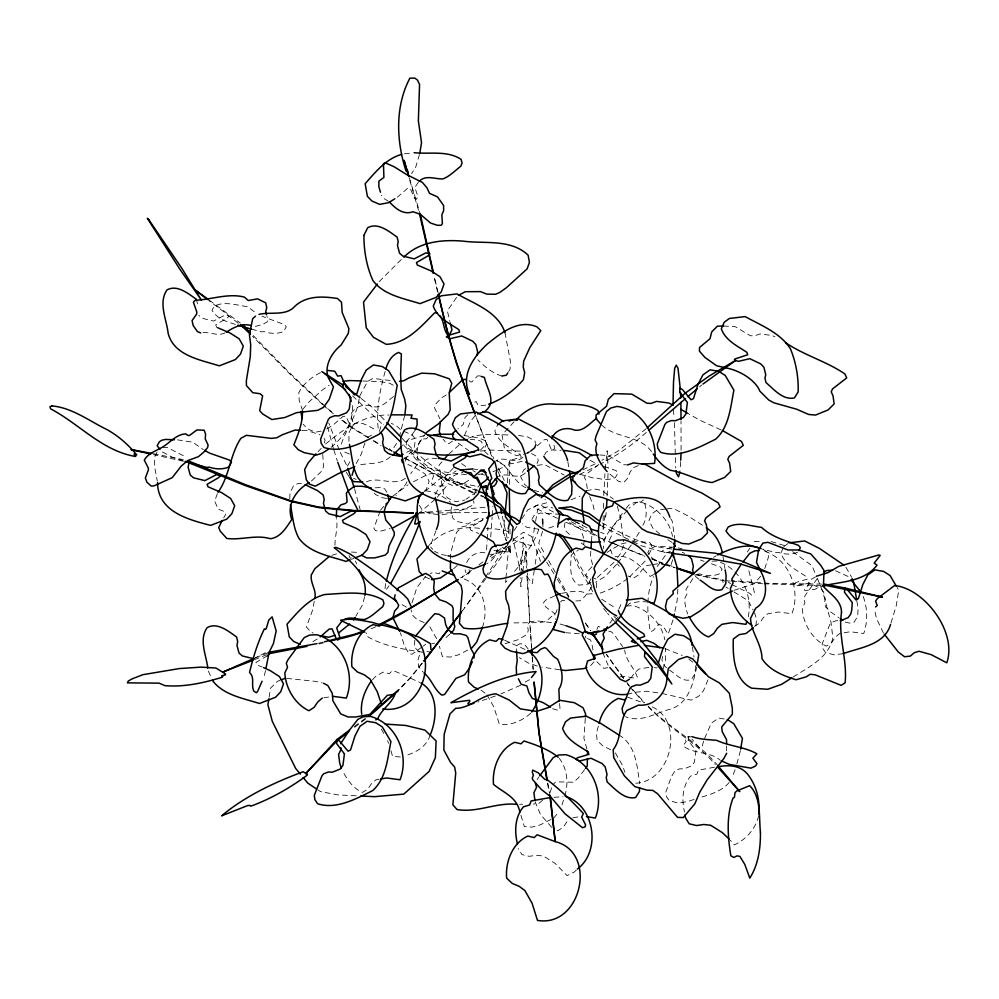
<?xml version="1.0" encoding="UTF-8"?>
<svg xmlns="http://www.w3.org/2000/svg" width="999" height="999" viewBox="0 0 999 999"><rect width="100%" height="100%" fill="white"/><g stroke="black" fill="none" stroke-linecap="round" stroke-linejoin="round"><path stroke-width="0.75" stroke-dasharray="5 3.75" d="M677.871 589.135L677.11 600.874L674.662 612.562M681.081 450.237L681.018 421.054M289.835 498.926L289.947 493.069L293.644 485.551L298.127 483.504L302.56 483.479M348.901 441.371L349.051 432.592L352.747 425.075C360.776 419.255 369.106 427.172 376.536 430.094M450.549 559.128L450.661 552.884L456.481 532.442L462.062 526.848L474.925 523.963L485.214 518.681M509.378 484.353L509.852 460.477L521.178 457.105L520.379 454.682C510.764 448.276 498.876 442.757 494.817 431.143L497.702 424.612M680.644 461.738L680.032 470.492M603.184 515.809L603.109 531.093L604.944 515.571L605.431 518.481L606.218 512.624M603.346 508.341L603.558 501.098M352.61 405.569C353.484 423.226 342.282 439.435 328.384 449.35M608.029 473.489L607.092 496.99M507.567 482.817L508.041 466.833L509.852 460.477L507.892 461.988L511.85 463.711L523.239 461.014M695.454 665.671L695.104 673.613L691.345 679.57C682.155 682.804 675.499 673.351 668.331 669.38M603.771 495.554L604.932 473.776M486.563 549.812L487.125 540.821M487.212 539.323L487.949 527.335M748.276 616.957C752.871 593.543 740.034 567.644 716.358 560.976L710.664 561.238M490.734 536.962L492.12 517.057M492.22 515.534L492.857 506.343M590.821 551.211L590.434 556.805L592.832 565.397M591.495 541.258L592.007 533.841M585.289 718.318L583.928 738.323L587.112 749.762M520.929 573.463L523.551 537.1L488.811 559.777M605.219 469.293L607.155 450.761L608.104 467.132M505.806 579.532L505.544 582.529L508.466 578.933M505.944 578.046L508.716 546.665L488.711 574.525M504.47 520.067L503.334 532.055L506.318 540.684L497.639 514.835M755.831 625.836L756.618 619.268L754.507 612.712M522.09 577.372L520.929 586.638L520.179 577.697M522.864 571.191L525.387 551.123L526.436 567.994M414.81 640.172L414.473 647.265L420.117 652.709L418.144 659.627L418.494 666.545L422.964 671.977M534.29 570.154L532.267 583.566L525.274 574.075M535.189 564.198L537.674 547.802L545.841 560.851M269.093 697.277L270.504 688.236L277.41 681.355L280.032 680.319M583.628 544.705L584.328 540.422M696.753 666.857C693.144 683.104 688.973 702.859 671.091 708.953C656.218 712.537 640.821 723.251 625.436 716.695M740.434 750.674L736.862 763.923M405.169 461.388L405.619 458.628L408.916 453.996L413.811 450.037L414.985 442.482L414.148 437.3L411.938 434.765L401.311 430.282L396.391 425.786L391.321 423.326M534.565 527.534L531.468 545.854L513.211 539.735M535.601 521.428L537.674 509.228L549.063 506.53L552.709 508.054M265.534 670.654L263.811 677.871M314.26 601.348L312.65 609.939L306.393 626.997L310.789 631.93L313.187 633.104M359.141 398.901C357.118 415.334 346.266 428.708 341.321 444.105L342.257 446.278M451.61 506.855L450.861 510.601L452.947 518.369L456.231 521.216L467.632 524.025L479.208 518.056L483.291 518.893L481.331 521.053L469.842 527.747L470.704 530.182L478.833 533.541M596.241 587.762L596.753 585.177L595.866 578.97L592.844 577.647M404.632 415.584L399.687 435.814M758.666 815.733C755.806 828.171 746.166 839.734 734.365 844.842L730.281 840.309M379.358 431.443L381.131 425.774L383.604 424.4M565.072 522.689L564.273 525.924L565.259 530.369L570.679 535.601M662.724 656.468L661.912 659.702L662.911 664.148L666.495 667.832M385.689 583.628L384.74 590.259L386.413 589.46L389.048 585.776M364.598 596.765L362.525 604.795L355.881 616.158M324.338 442.944L325.075 440.134L322.59 435.726M703.596 741.196L702.047 746.765L699.587 747.976L691.907 739.073M419.443 154.47L415.721 167.083L411.563 173.664M673.026 619.917L668.144 634.24L663.411 626.66L658.853 624.038L653.259 630.456L650.399 631.768C647.027 614.01 645.991 593.481 653.496 576.648M412.025 602.822L416.945 587.412L425.499 576.585M598.351 726.198L596.415 733.179L597.14 740.496L602.784 745.816L611.975 750.399M482.355 627.522C489.473 607.954 482.617 582.929 460.127 577.797M562.012 804.994L564.26 797.539M564.71 796.053C568.718 783.928 567.444 768.568 559.265 758.378M735.102 769.73L731.917 777.684M890.983 623.039L896.265 605.619L898.763 590.209L897.189 587.549M385.139 371.491C379.82 390.509 375.849 410.614 378.409 430.394M672.652 559.715L670.804 565.609L667.832 565.047M663.049 669.005L665.371 661.638L665.546 648.563M764.784 568.618L768.78 556.068L766.845 551.81L762.761 549.113M557.055 609.627L556.118 612.537L545.841 621.515L539.81 622.614L510.764 622.939M550.074 792.594L552.435 785.326M364.922 442.932L361.326 453.933L355.457 464.935M542.607 531.381L538.723 543.131L545.529 555.144M609.328 540.322L612 534.827L610.764 530.794L612.549 527.122L624.425 510.576M435.951 530.744L430.157 546.441L432.792 549.388M704.545 738.398L711.45 723.101L718.631 718.031L727.334 719.542M474.125 494.817L476.311 488.523L480.232 484.54M497.415 549.138L494.63 557.055L489.51 562.537L486.825 563.573M538.836 529.258L536.163 536.463L519.168 565.771L513.336 572.951M537.05 463.511L538.249 460.327L537.287 456.743L530.257 452.784L527.572 452.31M512.687 541.421L513.886 538.236M406.968 481.73C405.269 487.624 398.139 489.847 396.016 495.666M389.073 449.887L389.548 448.676L391.571 451.173L397.152 442.532M380.057 511.301L373.876 528.184L375.324 530.569L379.57 531.406L390.109 528.608M707.941 679.832L703.471 690.746L698.701 696.203L691.171 700.149L661.001 693.244M596.89 629.52L598.226 626.423L601.935 627.709M618.868 609.128L621.178 603.896L623.214 602.397M783.216 547.939L780.918 553.171C784.964 564.772 796.852 570.304 806.468 576.71L807.267 579.133L795.941 582.504L793.98 584.003L797.939 585.739L809.327 583.041L820.354 588.286L823.488 591.658L825.349 599.2L824.537 602.434L825.536 606.88L830.956 612.112L838.948 617.819M642.832 525.287C647.527 517.632 646.94 507.779 643.281 499.937L640.371 502.472L639.01 500.561L629.07 508.279M430.257 734.839C426.785 746.653 415.572 752.959 404.358 755.868M157.055 452.048L154.595 457.055L154.445 465.834L157.243 480.969M217.407 493.643L214.635 501.011L218.107 509.078L224.238 511.476L225.899 514.023L223.676 517.869M359.702 396.079L367.545 381.418L373.039 378.409L392.27 380.769M464.473 435.427L470.404 421.578L475.424 415.172L484.203 438.024L475.536 415.209M427.522 437.2L426.698 438.761L421.915 439.048L420.03 441.021L413.399 456.118C424.975 472.614 449.375 472.127 467.594 474.912M590.834 578.921L588.773 582.729L591.358 583.728M648.638 554.62L651.46 549.475L651.61 544.954L649.725 542.494L631.568 540.946L601.773 526.011M544.517 455.02L545.978 452.385L548.151 450.911L551.972 450.012L561.088 450.324M531.893 519.393L534.078 515.447L540.072 513.074L559.715 514.285M435.064 494.393C440.796 483.991 451.136 474.875 462.987 472.365M380.519 510.164L384.727 505.182M347.402 466.108L350.362 460.964M631.206 545.179L617.532 563.211M631.98 543.931L640.496 530.257M508.578 371.653L510.077 369.268L510.414 361.326L504.994 332.767M414.348 431.231L410.814 436.788L402.51 445.591M514.11 530.569L517.519 525.399M521.778 518.943L527.747 509.902L539.023 504.22L556.543 513.736M747.327 552.01L749.912 548.114M484.59 578.309L466.396 605.556L487.799 575.786M485.464 577.01L506.268 545.866M426.461 432.43L418.119 444.667L416.808 453.459L418.469 462.549L410.776 473.676M657.18 566.57L667.694 552.247L670.441 551.823M609.877 623.114L615.821 615.059M537.125 779.545L538.823 777.072M630.781 678.333L634.577 672.802L638.985 669.018L649.612 667.232M566.908 821.827L563.111 827.359L557.954 830.669L555.294 829.52M418.406 182.23L414.822 187.4L418.019 196.741L415.984 199.538L414.198 197.74L410.202 188.324L407.342 188.524L397.352 197.203M466.633 562.662C469.967 555.119 477.609 551.261 485.689 552.971M617.569 557.729L620.879 552.984L623.613 545.217L623.426 539.697M439.922 572.652L439.11 573.788L432.817 572.265L430.382 573.701M591.957 586.95L584.752 596.578L579.994 600.736L574.013 601.086M584.54 769.667L578.234 778.096L573.488 782.242L555.644 781.817L553.234 784.452M462.337 610.926L465.01 607.38L462.212 611.051M626.136 508.404L628.696 505.132L634.078 502.584L641.196 502.26C656.543 506.893 669.567 520.641 672.564 536.438M817.369 578.483L805.494 595.017L803.708 598.688L804.944 602.722L802.272 608.216C802.971 623.676 812.362 639.497 826.31 646.153L831.48 642.844L835.264 637.3L839.672 633.516L850.299 631.73L863.735 633.503C868.031 621.415 867.594 607.18 862.774 595.367M422.465 663.036L410.914 677.397L399.25 689.66M421.828 663.436L410.277 677.684L399.7 688.673M530.681 713.261C522.614 720.654 510.564 725.961 499.325 724.188L493.868 706.955L486.725 694.38M553.721 818.106L558.628 812.05M615.421 620.167L618.069 616.995M760.651 576.198L754.195 583.753L733.703 590.421M302.784 409.29L309.59 401.361L322.877 389.573L329.133 385.264M441.895 461.875L438.973 465.272L441.233 477.922L445.691 482.554L453.421 485.939L462.4 484.29L471.191 478.783M593.943 661.837L590.809 665.471L588.161 666.695M603.396 540.734L606.181 536.051L604.295 533.766L600.474 532.23M616.583 564.41L605.132 576.523L595.716 582.192M456.605 297.377L447.34 310.801L449.887 321.428M560.551 602.06L562.162 600.312L565.122 600.499M591.995 566.695L588.024 571.016L585.689 575.424L588.249 577.434L591.308 577.572M424.313 491.371L426.361 489.173L429.145 481.256L425.05 473.951L415.959 468.119L407.854 464.435M645.129 561.063L629.894 576.598M437.337 497.165L446.79 485.839L436.938 486.063L431.593 483.828L431.718 480.594L433.566 476.073L432.117 472.752L477.622 490.159M449.762 634.215L443.456 639.86M372.415 679.819L375.649 676.46L382.967 672.14L389.26 673.676L392.207 670.841L396.403 671.865L419.717 682.379M627.185 510.227C618.543 521.865 602.31 532.904 603.696 548.588M318.044 451.648L321.266 448.376M325.587 444.018C343.381 429.145 364.66 414.235 389.011 415.035M379.183 281.656L402.672 258.092M467.857 414.697L464.997 417.545L463.299 424.4L457.892 428.921M729.17 782.467C721.802 791.27 710.401 794.405 699.849 797.627M311.501 480.981L321.503 471.278L323.514 466.72L322.752 454.458M457.267 565.484L453.309 569.018M576.361 870.029L574.263 872.04L567.107 875.624L555.057 863.373L543.419 856.056L536.588 855.294L529.183 856.318L521.915 854.582L518.219 848.563M613.985 562.325L594.717 579.857M435.202 499.263L419.455 512.924M646.278 428.596L618.905 450.537L601.898 460.239M448.838 454.095L461.014 443.294M453.396 467.894L441.321 481.043L443.568 493.693L448.039 498.326L455.769 501.71L464.747 500.049M514.085 421.765L501.998 434.902L504.258 447.552L508.716 452.197L516.446 455.581L523.926 454.195M427.922 546.803C440.559 530.719 460.789 525.711 480.269 528.434M392.907 496.091L408.116 484.815M542.644 800.124L539.323 803.034L533.291 804.12M646.328 432.38C632.492 445.079 616.858 455.519 600.224 464.16M626.66 606.056L629.957 603.221L640.584 601.435L646.59 601.96M405.444 478.234C394.068 487.075 378.396 475.624 365.671 482.205M393.556 396.528C387.5 400.886 381.73 408.291 373.389 406.755C364.76 403.097 354.17 406.168 350.512 415.247L353.708 424.6L351.685 427.385L339.81 418.119M476.635 491.97L465.996 499.263M537.325 445.829L544.205 439.735L547.065 439.535L551.061 448.951L552.847 450.749L554.882 447.952L552.884 442.182M699.487 386.95L701.81 385.015M529.557 679.682L523.301 683.054M424.9 491.046C433.466 485.801 440.397 475.274 450.799 474.2L456.156 470.866M626.011 542.832L620.267 544.23L607.042 552.422M527.435 453.671L529.682 451.923M598.813 464.498L585.801 474.637L584.502 477.547L586.301 481.468L587.412 489.622M507.667 545.604C502.285 549.512 496.928 555.706 489.51 554.17M354.583 727.347L367.108 717.844M627.684 578.458C618.881 585.177 608.703 590.471 598.139 593.768M403.983 458.791L413.049 453.184L415.022 451.011L410.939 450.174L404.283 453.621M354.258 726.573L366.358 717.594M525.561 468.606L523.526 470.117L520.641 476.66L524.463 484.265L526.635 486.126M783.79 546.628L787.874 543.618M480.407 450.149L483.816 446.615L481.331 441.458L477.659 439.922L470.279 439.485M471.478 570.267L461.575 577.522L472.077 570.704M478.908 564.835L483.866 561.201M490.059 556.668L503.671 546.703M513.586 539.448L523.488 532.192L531.568 536.451L540.484 561.326M422.04 646.952L412.175 654.183L409.091 653.758L404.395 645.891L400.437 632.779M423.276 646.053L425.749 644.243M452.535 441.071L449.038 443.481L446.391 443.231L443.131 439.26M390.384 456.755C381.343 465.184 368.519 462.512 357.542 465.422M754.432 626.423L759.602 623.101L763.398 617.569L767.794 613.786L778.421 612L791.87 613.773C801.398 589.16 788.636 557.679 762.262 550.424M522.952 457.155C515.334 464.847 504.62 455.819 496.153 460.664M525.299 472.927C517.682 480.606 506.968 471.578 498.501 476.436M793.144 677.035C808.765 666.97 828.708 657.879 832.866 637.774L831.043 622.477L822.502 590.809L817.257 578.246M326.773 428.996L333.054 425.062L343.044 416.383L345.904 416.183L350.811 426.66L368.681 437.587M525.424 453.921L529.195 451.56M312.949 641.67L319.23 637.737M446.303 394.93L441.521 397.889L435.202 404.558L434.49 407.742L439.935 418.843M590.946 582.105L587.187 584.34L578.846 585.139C568.606 579.645 570.679 565.122 571.241 555.244L574.562 551.873L578.134 550.549M815.571 576.81L810.813 579.607L808.666 582.592L808.628 584.702L804.507 589.747L804.894 590.646L815.022 589.26L821.603 586.351M713.561 557.267L716.258 555.731M367.182 437.55L372.54 434.59M413.436 481.755L427.722 474.438L432.842 473.139L474.937 493.094M265.297 652.759L253.721 658.728M653.646 574.625L650.074 576.435C641.071 566.758 629.745 553.471 615.084 556.818M467.732 650.124L458.229 654.907L450.199 657.067L442.42 656.58L439.348 646.141M550.998 819.467L540.147 824.937L532.117 827.085L524.338 826.61L520.791 814.809M582.729 469.917L597.976 462.487M579.595 474.438L597.614 465.659M225.2 332.817C217.557 336.938 208.866 330.981 200.699 332.929M554.607 595.866L545.629 600.149L543.019 603.396L546.003 607.167L554.77 613.623L555.669 619.392M520.616 685.227L500.936 693.868M267.42 655.769L255.931 662.449L256.805 664.897L262.213 667.02M474.825 402.172L476.173 401.573L478.321 405.606L485.701 405.182M671.703 547.34L663.998 549.737L662.037 551.248L665.996 552.971L670.104 551.985M320.492 372.615C311.676 376.998 303.221 383.841 298.776 392.782L299.213 400.362L302.185 409.415M331.805 555.332L340.484 552.647M571.028 499.8L580.019 496.153M255.344 657.891L267.782 652.809M254.196 659.815L266.621 654.72M351.298 557.879L350.187 558.329L349.088 555.594M638.398 465.646L633.204 467.744L629.969 472.265L627.597 478.409L623.601 482.592L618.493 481.306L608.054 472.502M351.386 559.315L354.071 558.266M797.527 552.285C791.37 554.82 784.302 554.445 778.071 552.335L775.649 552.634L762.699 549.075M495.379 696.003L477.847 702.06M492.857 471.628L496.665 470.379M497.927 469.967L505.332 465.909L496.903 461.238M548.801 528.046L554.52 526.186M694.043 799.475L686.8 801.797L677.522 802.971L669.13 800.511L666.395 796.465L665.796 792.182L671.39 776.71L675.174 770.566L679.882 768.793L683.928 768.955L691.845 765.758L694.442 762.15L695.941 750.674L688.161 740.359L688.523 736.275L691.058 737.849M468.519 438.136C482.092 432.617 496.928 434.715 511.138 435.089M607.829 667.657L603.92 668.381L596.578 661.525M255.382 326.423L262.899 324.338L267.07 321.965L268.032 319.78L266.883 316.034M635.751 783.228C672.951 781.23 685.239 717.981 649.225 705.731M505.107 643.706L518.256 639.66L527.11 634.34L528.284 630.394L527.447 625.674L529.745 621.69L526.81 574.138M319.118 643.968L323.576 642.807M318.456 643.269L322.902 642.157M424.587 435.464L408.441 440.297L406.418 442.282L406.218 444.305L408.429 448.588L416.496 452.06M626.972 694.305L636.45 692.095L646.291 691.258L659.527 693.044M586.351 490.796L594.542 488.998L601.91 490.484L613.411 499.138M561.625 593.356C569.942 591.845 579.832 589.273 587.474 594.093L591.558 593.731L593.918 594.792M478.334 474.575L482.692 473.688M321.266 431.118L315.284 432.217L307.555 428.833L303.084 424.2M651.286 564.86L646.728 565.621L642.332 569.405L638.536 574.937L633.366 578.259L628.071 575.961M652.797 564.597L657.354 563.836L664.859 564.497M323.763 697.851L331.356 696.578M379.033 779.257L375.999 779.769L371.591 783.553L367.794 789.085L362.637 792.394C353.259 788.798 347.003 779.382 342.47 770.741M572.827 817.781L578.896 816.77M714.422 767.232L698.376 770.154L696.915 774.15L690.646 776.061C682.329 786.113 681.568 799.874 684.54 812.087M843.131 653.658L833.84 654.832L825.449 652.372L822.714 648.339L822.115 644.043L829.769 624.5L831.505 622.439L836.213 620.654L838.91 620.754M537.25 465.322L544.43 464.46L564.185 475.112M665.571 509.078L656.955 510.102L651.847 513.873L648.963 520.417L652.784 528.021L661.5 535.476M667.007 508.903L672.752 508.216L687.474 515.646L703.845 526.111M404.408 153.809L412.749 152.859M480.594 451.148L490.322 450.037L520.866 451.136M620.029 676.86L625.337 676.286L633.091 677.959L637.3 677.16C634.278 667.732 625.649 660.476 624.675 650.049M431.78 643.456L434.602 643.194M418.893 512.837L487.15 507.142M351.436 552.035L357.555 552.41L359.253 553.821M554.02 797.327L563.136 796.665M697.414 574.238L699.849 573.926C706.081 576.036 713.149 576.423 719.305 573.888L722.09 569.205L720.204 566.92L709.49 563.086M692.145 736.725L686.675 737.037L685.339 739.26L686.088 741.832L683.279 745.291L684.065 746.653C695.017 754.345 710.027 751.26 720.379 760.339M375.287 487.812L381.393 487.5L384.64 488.823L387.475 493.156M626.336 605.981L633.453 605.656C648.788 610.289 661.813 624.038 664.822 639.835M754.208 541.633L761.975 541.358M723.538 326.036L735.214 326.661L750.311 335.714L754.37 335.939L760.014 333.916L772.14 335.514L774.912 336.8M599.949 454.957L608.591 455.631L623.688 464.685L627.747 464.91M519.542 804.282L522.602 804.245M419.717 513.099L436.625 512.912M438.161 512.899L487.35 512.375M479.77 375.886L477.609 375.899L471.765 382.03L470.204 381.78L468.032 379.408M162.775 447.49L167.208 447.465L185.901 456.993M425.512 490.909C434.577 491.183 443.506 496.628 450.487 502.26M821.777 584.09L769.655 583.404L731.43 580.594M821.103 585.451L764.06 583.866M437.05 458.441L430.981 458.229L427.147 459.128L424.987 460.601L422.789 464.547C434.59 479.895 457.267 482.18 474.837 485.939L477.947 486.825M362.674 380.981L380.382 381.643L389.772 383.291L394.455 385.939M486.176 528.658L496.503 529.045L505.894 530.694L510.576 533.341M356.168 795.778L337.874 794.892L320.417 791.595L317.894 789.909M302.235 430.419L307.917 430.706L319.942 434.865M472.752 468.931L478.059 469.742M579.295 633.766L566.246 632.754M400.349 756.942L392.57 756.455L390.447 748.738M725.649 580.706L730.257 581.081M731.792 581.206L762.524 583.741M286.738 678.383L315.472 681.368L322.215 682.966M654.108 667.632L657.105 667.894M671.915 549C646.703 546.853 623.963 534.777 602.135 522.852M493.981 550.561L510.314 552.197L510.189 544.467M177.497 439.847L192.657 442.17L203.321 449.637M674.125 547.277L655.981 546.228L649.987 548.601L647.802 552.547L652.497 558.478L663.711 564.385M422.689 652.247C403.896 649.313 383.566 646.191 367.22 636.425L367.47 634.677L365.746 632.567M551.423 622.602L536.775 620.866L529.745 621.69L529.807 622.489L527.36 572.902M559.69 669.742L541.808 667.045M670.916 553.146L663.236 552.06L642.12 546.053L632.891 541.583M426.973 651.548L429.745 651.972M538.661 529.208L526.86 527.36L522.34 523.788M386.613 498.426L382.005 497.664L375.349 494.443L373.663 492.107M463.861 435.427L478.533 437.974L485.177 440.547L491.683 456.168M518.518 435.364L527.909 437.013L534.952 440.984L535.576 443.369M153.334 453.721L183.242 459.627M678.184 547.952L682.017 548.713M696.553 574.55L723.788 580.032M446.503 555.506L440.547 554.308L434.553 551.361M725.037 580.993L695.316 574.737L685.926 589.51L687.162 593.543L684.477 599.038L685.651 607.929L687.687 613.96M183.541 461.251L153.509 454.657M501.91 376.024C492.682 373.414 484.602 366.571 477.884 359.802M845.254 622.077L849.562 623.101L853.97 622.302L857.729 616.346L858.066 608.403L856.88 601.186M627.622 697.127L642.919 702.796M608.703 631.106L611.138 631.718L613.861 634.053L622.602 646.553M533.778 490.309L542.582 492.807M559.977 623.988L565.821 625.661M251.573 329.183L261.626 331.905L264.061 331.606C270.279 333.716 277.36 334.103 283.504 331.556L286.301 326.873L284.403 324.588L262.025 316.246M604.045 466.458L616.196 470.704L618.081 472.989L615.297 477.672C609.14 480.219 602.072 479.832 595.841 477.722L593.418 478.022L579.02 474.038M481.605 474.25L484.49 475.087M771.191 541.533L784.115 545.479L786.538 547.227M235.414 324.363C226.586 321.84 216.833 318.681 212 310.214L214.198 306.281C224.126 300.761 236.838 305.357 247.502 306.643L255.594 312.687M664.959 564.772L674.937 567.844M183.054 460.664L173.077 457.592L161.85 451.685M477.21 491.033C448.576 479.47 422.552 461.201 401.923 438.136M481.106 495.529L483.941 496.416M552.597 708.728L558.753 710.514L560.002 708.553L559.502 702.584M537.3 666.083L528.471 663.111L519.343 657.604M667.557 564.747L674.812 567.195M664.822 564.21L674.525 567.557M700.386 560.002L704.12 561.351M586.975 527.747L575.486 521.865M344.805 452.172L350.936 454.57M353.471 478.309L356.243 479.408M574.725 521.64L580.519 523.951M613.024 543.294L607.292 541.008L610.164 542.17M614.46 543.856L643.131 555.282M651.735 558.716L663.211 563.286M664.947 648.563L682.255 655.456M721.053 429.945L699.238 419.905L687.412 413.111M611.613 542.757L644.767 556.231M651.972 559.153L662.062 563.249M682.255 552.31L684.69 553.334M504.557 640.172L526.485 650.112M424.15 622.552L417.232 619.642L411.588 614.323L411.151 609.939M424.962 576.81L430.107 579.058M835.526 570.779L847.989 576.423L850.024 578.733M217.844 327.784L216.596 327.222L215.722 324.775L227.21 318.094L229.183 315.921L208.691 300.437M557.504 518.319L533.716 507.492L535.676 505.981L547.002 502.622L545.004 499.388M566.008 522.227L605.069 540.097L602.372 538.636M587.512 638.511L590.409 639.86L591.67 642.682L593.356 652.135M480.544 495.754L483.354 497.09M472.589 492.869C446.578 480.069 421.516 464.71 401.823 443.119M406.468 607.155L399.101 603.009M385.189 447.739L392.008 451.373M405.619 458.628L430.132 471.69L404.47 457.792M525.949 487.824C513.149 481.73 509.353 465.921 496.166 460.227M382.867 446.078L392.32 451.211M571.378 521.79L591.583 532.779M592.931 533.503L596.977 535.701M589.959 460.227L596.391 463.786M472.814 470.579L475.387 472.003M569.53 522.564L580.706 529.258L584.053 539.085M601.698 599.225L615.971 608.428M671.977 542.345L667.07 539.235M367.769 437.525L351.773 427.872L339.51 418.481M373.102 440.746L381.106 445.566M725.861 587.012L728.171 588.423M373.788 440.709L380.169 444.617M733.978 591.932L748.226 600.674L753.109 610.039M502.397 547.327L510.314 552.197L507.979 541.745M388.374 201.323L383.766 198.351L381.293 195.205M728.196 582.092L730.706 583.728M731.967 584.552L750.049 593.568L751.598 595.204L754.445 592.469L748.376 568.968M581.193 543.019L584.977 545.566M461.6 463.623L466.383 467.02M601.523 424.925C615.933 438.873 640.746 434.765 652.434 452.897M458.229 443.131L468.756 450.611M792.607 551.623L812.012 565.696L816.67 576.86M209.103 300.062L240.372 323.114M481.056 690.159L485.589 693.531M238.286 323.189L227.934 315.347L225.087 315.085L213.511 321.054L202.11 318.256L198.826 315.397M333.391 413.786L324.001 405.856M327.597 408.628L333.703 413.374M361.251 398.564L371.753 406.843L385.764 421.366M618.731 734.889C636.038 744.642 637 766.27 639.747 783.616M688.923 659.065L694.767 663.761M695.329 576.248L699 579.358M647.964 705.943C669.23 728.246 698.251 741.782 717.831 765.621M613.985 616.57L616.308 618.618M648.363 706.905C668.706 728.408 696.028 742.12 715.334 764.485M488.012 454.533L484.84 451.635L484.602 448.076L486.501 444.43L484.915 439.872L493.818 458.578M322.877 404.807L290.372 374.575L252.61 336.401M352.585 395.891L384.178 425.836M325.374 406.531L289.735 372.977L252.31 334.628M614.61 621.565L607.567 613.336M551.66 827.309L540.471 814.41L535.077 801.635M632.654 689.56L644.68 702.859M348.851 476.436L345.392 470.654M629.907 687.012L643.943 702.747M581.967 524.525L582.704 525.437M603.696 608.466L606.605 612.112M617.594 564.148L619.305 566.321M528.209 649.1L524.363 644.093L519.705 643.768L517.032 645.404L516.52 651.298M524.4 572.889L519.168 565.771L513.224 540.072M623.476 677.809L606.83 654.707M627.01 682.617L629.657 686.238M623.626 678.621L606.206 654.22M627.147 683.466L628.908 685.888M845.903 567.22L851.585 577.147M585.501 623.139L590.621 630.719M585.339 623.014L590.347 630.506M591.745 586.238L578.696 563.548L573.214 551.398M592.769 591.62L578.321 566.72L572.24 553.221M546.665 562.162L556.468 577.822M557.28 579.133L568.731 597.402M419.343 505.257L422.39 510.189C439.098 519.218 458.466 512.475 474.113 504.495L473.626 500.861M670.641 518.506L672.227 521.153L674.675 538.024M548.551 560.476L555.357 572.489M558.391 577.822L568.98 596.503M615.384 752.934L622.527 765.521L624.912 772.314M429.82 626.773L436.975 639.36M381.393 729.17L385.689 736.713M883.441 633.029L876.435 618.393L874.525 609.44M608.141 665.384L602.747 652.609M340.284 452.472L346.865 465.746M498.351 468.106L504.832 481.718M208.366 671.091L211.251 677.734M498.189 471.79L501.136 478.896M339.185 449.737L328.733 422.914M355.457 561.038L356.593 563.873M589.71 496.603L593.431 506.018L594.692 513.149M469.043 569.755L469.83 572.002L467.807 574.787L466.021 573.001L465.109 569.755M387.587 740.596L388.549 743.306M610.489 549.213L612.524 555.244M333.391 448.551L327.197 425.299M333.828 449.937L337.35 461.014M354.533 488.811L360.464 510.889M409.365 177.847L419.855 212.812M617.32 506.381L620.154 516.021L623.388 538.324M418.531 210.427L409.14 178.084M437.537 291.633L433.828 275.924M196.641 300.449L197.49 303.896M438.111 292.782L434.203 276.174M722.577 580.444L723.089 582.642M502.322 516.346L507.642 540.247M547.889 783.441L549.812 793.618M547.44 783.029L549.063 791.77M585.551 636.013L585.913 638.036M567.869 461.925L568.868 467.632M723.014 556.905L724.924 568.431M692.344 646.927L694.018 657.017M519.542 570.242L519.168 565.771L524.787 543.893L526.048 546.565L527.285 571.353M673.426 409.602L674.113 418.194M531.63 647.914L529.97 624.725L531.58 647.627M532.305 657.192L533.191 669.567M532.23 656.793L533.091 669.005M334.977 545.267C334.777 536.438 338.224 527.709 336.451 518.693M674.4 422.702L675.711 468.032M542.794 523.776L542.944 526.835M508.229 528.546L508.653 537.499M509.94 529.02L510.039 535.202M726.61 745.941L726.673 751.797M375.724 626.785A127.872 48.963 -35.5 0 1 368.656 629.782M510.314 552.197L506.818 542.132L510.314 552.197"/><path stroke-width="1.5" d="M677.884 586.363L676.972 567.02L673.276 554.495L671.378 552.722M473.988 658.116L474.013 654.07L470.954 648.838L467.819 637.412L466.083 635.389L460.164 633.778L453.871 633.878L448.076 629.82L445.716 624.7L444.443 617.969L439.123 614.335L434.89 613.686C427.934 620.604 422.003 628.87 415.309 636.288M674.662 539.348C676.123 553.596 665.971 566.445 654.845 574.025M758.978 814.422C759.939 799.774 756.605 785.276 747.202 773.713C739.535 764.934 727.996 764.847 717.382 766.82L739.809 791.658L717.831 765.621M450.512 560.689L450.374 568.481L457.005 580.806L461.151 585.539L462.25 591.558L459.403 623.301L463.548 628.021C478.758 630.956 492.869 624.887 507.767 623.339M587.387 758.628L587.25 766.046L585.439 768.456M587.462 754.17L587.512 751.198M364.947 595.429C368.181 573.214 348.901 560.064 334.215 547.652L335.939 547.377L340.122 548.988L350.062 553.983L380.369 575.162L403.971 595.029L407.829 599.15L410.951 606.081M415.796 513.099L416.645 513.136L416.546 515.696L414.672 523.901L416.595 524.038L418.781 522.177M639.585 787.587L639.41 791.558L635.651 797.514C624.275 800.049 615.072 788.86 607.217 782.092L606.218 777.647L607.03 774.412L605.169 766.87L602.035 763.498L591.008 758.253L579.62 760.951L575.661 759.215L577.622 757.704L588.948 754.345L588.149 751.922C578.533 745.504 566.645 739.984 562.599 728.383L565.471 721.84L570.579 718.069L586.376 716.183L601.111 723.626L618.731 734.889M606.455 508.416L606.93 499.999M488.598 516.845L488.886 512.35M673.201 556.793L673.476 552.435M591.008 548.414L591.495 541.258M585.389 716.832L585.589 713.873L583.029 707.742L574.425 702.722L559.69 700.262L548.001 707.692L536.575 711.413L520.354 708.865L509.028 699.937L496.016 693.88C481.456 694.53 470.716 708.303 455.556 708.353L449.975 713.948L444.143 734.402L443.856 749.999L450.487 762.324L454.645 767.057L455.731 773.064L452.884 804.807L457.043 809.54C477.297 813.036 496.141 802.247 516.483 804.32M505.044 514.073L507.055 493.106L502.322 481.743M404.957 414.198L405.844 405.769L404.645 399.026L401.223 389.398L400.624 374.2L401.361 353.908L398.626 352.435C391.758 355.107 387.687 362.063 385.926 368.943M266.096 667.682L269.156 652.247L273.401 643.618L276.186 630.993L272.103 616.87L268.806 620.017L266.258 628.558L265.509 629.358L264.398 628.883C257.667 642.345 253.097 657.767 249.525 672.464C255.307 677.672 250.637 685.302 253.933 691.258L256.418 692.757L257.68 691.271L262.075 681.243M681.056 453.309L680.681 460.214M430.906 649.425L430.494 643.681L419.63 637.424L386.551 624.363L382.355 623.339L379.395 626.173L373.102 624.637C357.567 631.618 350.412 650.749 351.873 666.708L357.517 672.027L364.435 674.924L370.105 679.158L377.26 691.733L381.293 703.808M268.856 698.776L267.907 704.807L272.277 721.303L295.704 768.506L300.362 774.125M557.654 527.097L559.665 514.772L550.998 500.112L544.555 495.966L535.851 494.455L528.671 499.525L523.676 509.215L519.268 523.189L516.808 524.4L500.274 507.754L485.202 497.29M697.002 665.322L698.751 654.532L690.097 639.872L683.653 635.726L674.949 634.228L667.769 639.285L662.774 648.975L658.366 662.961M740.684 749.138L742.432 738.348L733.778 723.688L727.334 719.542M314.797 598.488C316.945 590.297 310.027 583.216 311.301 574.962L314.897 568.643L329.383 556.381M436.413 529.37C441.421 518.431 437.3 508.041 435.239 497.427M679.894 471.915L678.521 476.848L676.398 473.326L676.061 470.679M417.819 502.784L418.768 497.964L421.628 493.681M188.873 463.449L188.124 467.195L190.21 474.95L193.494 477.809L204.895 480.606L216.471 474.637L220.567 475.474L218.594 477.647L207.105 484.34L207.979 486.775L221.503 492.582L230.594 498.426L234.678 505.719L231.905 513.636L226.773 519.118L210.664 525.387C187.612 519.505 157.817 511.476 157.517 482.48M673.738 616.957L674.35 614.023M440.422 421.491L439.273 431.58L440.646 435.077M555.619 622.065L553.321 629.52L564.81 632.529M508.229 528.546L510.801 517.932L508.291 514.273L505.744 512.699L505.382 516.783L513.161 527.097L511.663 538.573L509.078 542.195L501.161 545.379L497.102 545.217L492.395 546.99L490.671 549.063L483.017 568.606L483.616 572.889L486.351 576.935C501.723 583.491 517.12 572.777 531.992 569.193C547.702 563.911 552.934 547.677 556.281 533.079M395.129 594.817L394.368 597.939L398.688 605.219L397.864 607.517L394.605 611.101L392.957 617.832L399.712 631.43M352.085 475.312L353.983 468.568M476.885 355.357L477.697 352.135L475.836 344.58L472.702 341.208L461.675 335.964L450.287 338.661L446.328 336.938L449.975 333.841L451.973 329.832L450.249 322.939M386.313 581.193C392.307 556.98 403.309 534.14 416.645 513.136M419.817 153.109L421.528 142.645L418.356 120.867L419.555 84.44L417.432 80.02L414.822 78.134L409.89 78.159C394.905 106.418 396.316 141.134 405.981 170.966L407.267 169.605L407.917 172.365M599.125 723.401C601.485 712.762 608.129 702.821 618.369 698.426L624.675 699.962L625.474 698.813M430.257 734.839C437.225 718.543 438.486 692.844 420.904 682.979M482.355 627.522L476.723 642.032L471.803 648.076M746.89 621.378L745.953 624.325L732.517 622.552L721.89 624.338L717.482 628.121L713.686 633.653L708.528 636.962C699.562 633.628 693.581 624.737 689.035 616.658M420.242 521.528L407.542 552.597L390.809 583.316M535.901 444.555L534.702 447.739L530.681 451.086M415.06 430.119L417.132 425L416.995 419.031L410.926 418.269L412.1 414.96L391.958 414.822M386.064 504.283L386.513 503.209M472.302 661.738L469.368 668.343L464.572 674.837L455.894 678.433L444.592 694.48L441.833 695.117C433.866 689.397 431.743 679.033 423.951 673.014M798.925 550.674L800.311 547.602L798.426 545.317C785.526 540.671 771.827 537.025 761.525 527.372C750.861 526.073 738.136 521.49 728.209 526.997L726.023 530.944C733.428 543.069 748.988 544.368 761.25 548.651M890.534 624.487C884.652 645.042 860.064 647.464 843.131 653.658M397.115 590.584L398.439 587.762C407.604 583.166 416.321 577.41 425.562 573.438L429.807 575.624L434.315 581.056L433.691 587.949L434.665 593.718L439.572 599.75L446.191 601.985L451.923 605.706L453.146 608.291L453.109 620.354L454.795 626.485L453.583 630.344L450.761 633.179M340.634 743.706L349.425 730.169L357.967 719.28L363.349 716.733L370.467 716.408C396.828 723.663 409.602 755.144 400.062 779.757L386.625 777.984L380.544 778.995M218.082 492.27C229.708 475.749 229.882 454.895 240.859 438.324L246.353 435.314L271.503 438.399L276.898 437.737L282.392 434.727L295.13 430.045L300.811 430.344M419.792 495.454C413.161 511.301 420.666 530.269 426.323 545.691C437.05 560.314 457.055 563.548 473.401 568.793L485.477 564.098M726.685 753.258L723.925 758.391L707.23 779.744L699.837 792.032L694.804 803.87L683.204 817.569L677.547 817.369L657.504 793.681L652.759 790.384L647.115 790.184L634.827 786.613L624.325 775.786L613.736 757.629L613.161 749.75C622.127 738.224 618.656 721.902 626.835 710.451L638.561 705.107A30.47 27.21 78.2 0 0 666.558 682.017L668.294 668.468L678.558 659.402L687 656.568L692.682 658.878L708.428 676.735L719.317 682.891L729.32 693.206L732.304 707.966L732.367 714.248L721.69 726.935L722.215 731.668L726.535 739.66L726.573 743.431M492.17 496.878L494.205 494.093L490.996 484.74L497.177 477.047M586.351 490.796L582.305 498.101L582.13 508.878L584.315 523.414M222.19 520.442L218.706 527.559L220.317 531.281L226.81 538.473C241.583 540.309 255.794 534.403 270.579 538.736C280.869 537.212 286.463 527.297 291.77 519.455C286.189 504.632 296.316 489.622 309.153 482.654M353.658 619.942L355.132 617.419M507.817 372.852L506.318 375.224L501.91 376.024M371.328 680.943C364.81 690.434 359.99 702.584 361.725 714.198M607.342 626.823L603.021 634.19L604.258 638.224L601.573 643.718L602.747 652.609M539.66 775.848L553.284 757.554L558.653 755.007L565.784 754.682C592.145 761.925 604.907 793.418 595.379 818.031L586.438 816.645M673.463 549.15L715.321 553.184L741.583 561.013L770.466 573.389L741.221 564.185L731.83 578.958L733.066 582.991L730.394 588.486C730.856 603.246 739.672 617.407 751.785 625.274M551.685 438.611C555.344 429.52 565.933 426.461 574.562 430.119C583.803 431.605 589.959 422.964 596.728 418.206M461.451 612.1L424.388 660.639M307.055 646.353L269.393 653.596L267.42 655.769M461.288 612.287L423.751 661.063M377.347 284.066L363.499 302.11L366.246 327.809L373.426 337.312L386.226 344.355C406.905 343.369 420.979 326.586 434.577 312.912L437.013 312.737M742.931 562.012L749.762 553.296L755.144 550.749L759.415 550.549M531.655 712.05C543.968 694.804 548.101 663.186 527.659 650.699M488.399 477.185L485.739 480.457L480.232 484.54M443.843 459.615L447.727 455.082M531.431 677.597L536.113 671.54C506.306 674.213 476.91 687.811 450.949 702.722L469.63 700.287L469.755 701.523L467.894 703.596L469.031 704.545L473.913 703.296M305.706 773.588L337.013 739.485L349.425 730.169M423.289 492.457L421.228 494.655L405.132 500.911C388.786 495.666 368.768 492.432 358.042 477.809C352.31 467.544 351.96 455.631 349.463 444.393M398.189 690.784L369.168 716.283M305.756 773.601L337.113 740.721L348.676 731.83M398.651 689.772L368.768 715.796M315.884 453.821L308.092 462.987L304.633 469.617L306.268 479.695L309.353 484.078L315.247 486.188L338.436 473.601L354.807 466.595M392.882 455.082L401.448 446.653M419.268 181.381C425.462 174.45 435.152 179.296 442.944 178.908C449.862 176.249 455.082 170.604 460.864 166.159L462.062 162.987L461.113 159.403C447.377 150.2 429.757 154.37 414.135 152.697M494.83 461.288L488.648 468.968L491.858 478.321L489.822 481.106L488.036 479.32L484.04 469.905L481.181 470.104L473.251 477.06M342.008 621.078L336.688 627.921L339.897 637.275L337.862 640.059L336.076 638.274L332.08 628.858L329.22 629.058L320.267 636.875M577.41 869.03C601.61 850.898 594.442 805.344 565.734 796.478M647.414 427.56L685.039 393.294L709.14 376.036L735.601 360.439L738.361 361.351L749.75 358.666L760.776 363.911L763.91 367.282L765.771 374.825L764.959 378.047L765.946 382.505C773.813 389.273 783.004 400.462 794.392 397.927L798.151 391.97C798.626 377.36 796.016 362.262 790.396 348.738C780.169 332.804 761.163 325.399 745.117 316.596L729.32 318.481L724.213 322.252L721.328 328.796C725.386 340.397 737.274 345.916 746.89 352.335L747.689 354.757L735.177 358.891L734.402 359.628L735.601 360.439L702.971 384.041M516.296 419.805C525.299 409.99 537.462 403.596 550.998 403.908C566.62 405.582 584.24 401.398 597.976 410.614L598.925 414.198M427.922 546.803L416.958 558.953L419.205 571.603L422.777 575.312M388.586 499.887L391.82 497.04M255.532 316.183L252.685 318.656L249.425 334.665L250.712 344.755L250.274 356.843L246.341 380.756L246.428 385.564L252.797 392.694L260.027 393.718L262.625 395.841L259.665 410.626L262.612 413.923L271.853 419.543L284.815 417.532L296.616 412.637L317.782 410.339L323.514 407.305L329.171 399.45L333.466 386.925L328.659 378.396A30.47 21.329 -40.3 0 1 341.109 345.08L348.314 333.429L348.876 328.546L342.158 312.412L341.508 302.235L337.425 298.464C322.814 296.303 306.681 295.367 294.98 306.169C286.101 316.446 270.642 311.513 258.953 314.385M648.638 430.382L685.539 398.551M349.638 624.025L338.524 633.029M322.252 698.101L317.844 701.885L314.048 707.429L308.891 710.739C294.942 704.083 285.552 688.274 284.84 672.802L287.525 667.307L286.288 663.274L288.074 659.615L304.22 637.624L309.603 635.077L316.72 634.74C343.082 641.995 355.856 673.476 346.316 698.101L332.879 696.328M187.737 460.576L181.156 466.183L172.253 477.659L153.971 485.889L151.136 486.038L146.878 482.167L145.367 477.959L148.389 470.005L148.314 468.019L144.293 460.139C147.228 454.408 154.008 451.698 159.428 448.713C168.744 444.705 175.237 434.178 185.889 433.891L187.849 435.439L189.51 435.439L196.965 429.932L204.183 430.244L205.607 434.24L205.245 438.873L208.117 445.104L207.58 447.564L204.42 451.548L198.439 456.668L187.737 460.576L244.643 484.39L290.347 500.674L318.281 507.017L353.521 510.464L413.411 513.011L354.657 510.926L319.455 507.729L291.433 501.573L245.429 485.614L185.552 461.426M875.536 606.992L877.259 605.531L875.586 601.136L877.397 598.538L894.58 585.539C924.599 588.548 957.504 632.355 946.79 662.799L931.218 654.67L919.117 651.248L914.297 652.709L910.289 656.118L904.557 656.755L898.313 652.047L884.315 634.228M455.856 430.619L452.809 433.179L452.734 436.863L455.482 439.997M482.567 486.663L486.388 485.664L487.849 489.185M534.04 466.021L527.547 471.178M452.272 569.88L440.372 577.971L431.406 579.632M687.861 396.615L697.152 388.886M449.45 392.37L461.213 381.056L463.361 379.445L465.871 379.433M741.221 564.185L710.863 558.803L672.889 591.071L673.301 593.693L666.995 599.899L665.459 606.605L666.37 610.414L669.118 613.998L673.776 615.933L682.979 618.281L690.459 616.982L699.849 611.088L716.283 598.351L732.354 591.033M403.871 257.155C419.218 241.521 442.594 239.373 463.336 241.171C484.965 243.968 510.814 238.724 528.109 255.17L529.42 262.437L527.135 268.868L506.431 287.675L500.024 292.295L495.691 294.255L486.8 294.131L480.432 291.621L465.334 291.696L458.441 295.354M753.371 627.747L745.991 633.503L739.272 634.602L733.316 638.985C732.692 656.181 733.915 679.807 751.772 688.211L767.719 689.273L781.655 684.315L791.87 677.846M497.702 424.612L502.809 420.841L518.606 418.956C537.025 429.283 561.65 437.862 567.607 460.502M426.461 432.43L438.186 424.076L448.189 414.373L450.199 409.815L449.2 393.082L451.76 383.229L449.275 378.821L434.602 373.813L421.828 373.139L409.091 377.822L403.584 380.831L399.538 381.331M418.219 513.798L393.119 527.809M633.329 639.772L631.368 641.271L635.314 643.006M629.495 679.17L625.624 681.643L620.317 679.357L609.852 667.544M558.416 523.713L566.196 518.756L580.943 521.203L589.547 526.236L592.107 532.355M328.384 449.35L322.452 453.071L316.171 455.094L304.27 452.684L298.264 449.737L293.881 444.817C298.164 434.003 302.972 422.502 302.397 410.764M394.842 198.776L388.561 202.71L379.583 204.37L371.865 200.986L367.395 196.341L365.147 183.704C375.412 172.19 386.176 158.579 401.635 154.395M585.564 631.181L582.879 632.717L582.267 635.227L595.004 658.853M717.607 554.957C730.294 548.613 745.991 542.857 759.839 548.251M477.572 413.961L484.652 411.663C497.564 401.773 486.663 389.31 484.453 377.435L480.944 376.273M596.678 633.865L593.693 635.501L586.713 631.93M375.749 719.879L377.734 718.805C381.581 709.153 391.633 703.733 395.005 694.13L387.287 695.354L369.855 714.422L355.694 716.982L348.077 716.982L340.721 713.898L332.917 700.823L332.267 693.318L327.822 685.501L323.564 683.279M379.021 624.812L408.828 608.891L458.216 579.532L409.79 608.703A127.872 48.963 -35.5 0 1 379.995 624.837M486.501 518.019L496.54 512.724L502.522 512.362L515.534 518.431L520.067 522.002M403.059 454.245L399.363 456.143L391.808 454.757L387.949 453.334L384.665 450.487L382.58 442.732L383.329 438.986L382.205 434.378L380.357 432.517M816.757 576.111L828.034 572.602L838.71 566.383L878.845 554.969L880.181 555.394L874.2 563.099L877.035 565.147C864.397 581.88 841.121 581.568 822.789 585.926M226.473 332.192C233.716 327.173 242.407 322.914 251.461 325.599M824.337 571.753L827.022 570.479L832.716 570.217M344.193 619.617C350.699 615.933 357.967 620.017 364.822 619.43C371.74 616.783 376.96 611.138 382.742 606.693L383.941 603.508L382.992 599.937C365.746 590.147 344.018 593.431 324.9 594.492C308.753 598.364 297.577 612.337 287.013 624.225L289.273 636.875L293.731 641.508L300.175 644.33M586.825 667.307L584.178 668.531L565.634 670.516L561.176 669.942M637.325 638.998L644.642 636.4L643.856 633.978C634.228 627.572 622.352 622.04 618.294 610.439M253.971 658.466L222.64 672.152L252.759 660.376M840.259 620.816L848.176 617.632L850.761 614.01L851.76 610.064L852.259 602.534L844.48 592.22L844.842 588.136L847.389 589.71L855.918 599.85L858.378 598.626L862.774 584.652L867.769 574.962L874.949 569.905L883.653 571.403L890.097 575.549L896.39 586.213M556.018 595.317L560.239 593.656M363.761 630.781L355.444 634.053L324.375 641.795M281.343 679.807L285.277 678.271M350.037 559.827L346.016 561.401C329.67 556.143 309.653 552.922 298.926 538.286C293.207 528.034 292.844 516.108 290.347 504.87M355.407 557.742L362.113 555.132L367.245 549.65L370.03 541.733L365.934 534.44L356.843 528.596L343.319 522.789L342.445 520.354L353.946 513.661L355.906 511.488L351.823 510.651L340.247 516.62L328.833 513.823L325.549 510.964L323.464 503.209L324.213 499.463L323.089 494.867L317.42 490.584L305.182 484.665M509.065 421.116L513.299 419.592L517.494 420.154M627.747 464.91L633.391 462.887L645.516 464.485L676.036 481.406L701.972 493.106L718.293 502.934L720.092 506.868L705.893 517.919L704.595 520.829L706.405 524.762L707.504 532.917L701.485 538.898L688.923 544.043L682.08 543.456L670.004 538.174L647.352 531.818L642.107 528.983L633.216 520.104L626.848 510.951L613.91 501.873L602.759 497.627L590.022 494.73L578.321 486.413L572.827 480.157L572.902 476.473L583.391 467.694L585.089 460.839L590.821 455.132L598.426 454.982M491.171 487L494.293 485.889L495.704 484.278L497.077 481.206L495.192 478.921M334.965 635.264L328.683 637.275L321.241 635.776M488.648 404.245C502.06 399.413 514.285 390.484 523.414 379.608L524.662 372.677L523.276 367.207L523.626 361.188L529.895 347.502L540.784 330.669L537 326.848C518.269 318.968 501.236 332.867 487.487 343.881C473.563 356.743 460.364 375.037 469.518 394.48M598.913 630.918L588.074 633.628M579.957 471.266L569.405 474.3L552.884 484.852L541.246 497.689L552.522 488.024L569.043 477.46L574.313 475.949M329.533 641.258L336.988 639.335A127.872 48.963 -35.5 0 0 364.485 631.418M640.883 641.67L646.703 640.309L654.02 643.356L659.827 647.802M460.239 470.005L472.752 468.931M617.457 619.642L641.745 641.121L656.181 659.665L671.852 683.978L655.806 662.837L638.948 645.242L618.294 649.175L594.393 655.307L594.929 658.391L587.562 660.976L585.876 667.195C590.671 683.678 609.69 696.902 626.972 694.305M269.156 652.247L316.983 643.631M433.479 435.139L438.761 434.265L453.683 434.203M600.274 541.845L590.334 542.357L583.94 540.784C566.783 537.187 544.93 534.777 532.829 520.579M550.337 796.465L565.009 813.798L582.504 827.709L585.102 826.885L585.551 824.749L581.643 817.082L583.379 813.548C572.302 801.573 560.264 789.66 547.277 779.794L544.78 779.357L538.174 772.789L532.717 770.092L532.305 772.14L533.354 775.311L532.217 778.221L533.029 780.044L541.533 789.635L550.337 796.465L555.194 841.608L537.137 834.764L534.178 837.599L527.884 836.063C512.35 843.044 505.194 862.174 506.655 878.133L512.3 883.453L519.218 886.35L524.9 890.584L532.042 903.158L537.487 920.391C581.231 927.971 598.326 852.497 555.194 841.608L550.124 797.614L531.118 800.948L529.657 804.944L523.389 806.855C514.66 817.307 514.423 831.668 517.519 844.292M402.722 459.715L401.561 459.865L402.435 462.312L403.683 462.874M427.522 435.102C440.671 434.802 453.683 441.608 467.257 439.585M788.898 542.857L804.694 540.971L819.43 548.414L843.943 565.134M626.286 600.124L642.082 598.239C662.025 609.003 689.622 619.467 692.095 645.504M474.425 452.185L469.068 452.547L465.559 455.069L469.518 456.805L480.906 454.108L491.933 459.353L495.067 462.724L496.915 470.267L496.116 473.501L497.102 477.947C504.97 484.727 514.16 495.904 525.549 493.369L529.308 487.412C529.782 472.802 527.16 457.704 521.553 444.18C511.326 428.246 492.32 420.841 476.273 412.038L460.477 413.923L455.369 417.694L452.485 424.238C456.543 435.839 468.431 441.371 478.046 447.777L478.846 450.199L477.709 450.062C459.09 457.467 437.35 455.219 417.844 452.647M342.882 381.343L349.837 380.557L361.201 380.919M642.307 464.06L654.545 463.374C658.329 438.711 643.531 409.74 617.032 406.406L610.776 408.029L606.455 411.513L596.041 436.063L595.117 439.997L596.927 443.743C592.981 453.646 600.923 464.348 607.105 471.59M371.403 488.012L362.038 486.263L354.37 486.276L348.401 490.684L346.378 493.019L347.103 501.923L345.379 503.496L340.946 504.845L336.588 509.902L336.376 517.245M723.538 326.036L717.444 326.161L711.713 331.868L710.014 338.711L699.525 347.49L699.45 351.186L704.944 357.442L716.645 365.759L729.382 368.656A30.47 15.859 25.2 0 1 759.852 391.133L768.731 400L773.975 402.847L796.628 409.203L808.703 414.473L815.546 415.06L828.109 409.927L834.128 403.933L833.029 395.791L831.23 391.858L832.517 388.948L846.715 377.897L844.917 373.963C826.36 361.226 804.183 355.432 785.576 342.62M482.529 487.512L487.674 487.537M385.227 724.075L405.719 725.449L424.987 730.132L436.126 740.983L435.364 757.667L429.133 771.415L403.796 794.118L374.463 796.665L360.739 796.003M824.662 584.153L845.042 588.011L882.492 597.14L826.922 585.626L822.552 585.489M644.517 645.404L663.498 647.989M174.45 439.735L165.335 439.423L161.513 440.334L159.34 441.808L157.155 445.741L159.977 449.3M438.573 458.491L443.131 458.641M362.625 482.055L353.496 481.58L349.787 477.46M382.704 708.965C417.195 714.11 435.626 669.717 419.667 643.069C408.354 628.883 388.349 627.409 372.015 622.34C361.8 620.541 350.849 617.807 340.609 620.329L364.523 631.905M692.145 736.725C700.436 739.435 708.191 739.622 716.683 740.334C729.47 746.34 744.705 746.777 756.88 753.795L752.896 758.166L756.955 763.686L755.556 766.021L750.986 768.156L729.395 764.41L721.578 760.963M564.135 450.424L579.295 452.759L587.387 458.803M327.972 370.467L334.74 371.241L337.662 376.148L340.996 375.587L345.766 385.951M465.609 472.24L471.029 472.864L473.951 477.759L477.285 477.197C483.953 491.658 493.244 508.141 486.301 524.225C479.557 538.548 468.281 552.397 452.447 556.705L447.989 555.806M674.188 546.241L675.324 546.378L673.326 543.144M482.904 411.6L488.499 412.337L503.596 421.391M672.452 553.371L710.863 558.803M717.344 371.079L710.089 369.83L702.909 374.887L697.914 384.578L693.506 398.564L691.046 399.775L682.517 389.635L679.982 388.062L679.62 392.145L687.399 402.472L685.901 413.936L683.304 417.557L675.386 420.741L671.34 420.579L666.633 422.365L664.909 424.425L657.255 443.968L657.854 448.264L660.589 452.297C679.183 458.429 699 447.365 715.534 439.248C729.208 427.247 730.531 406.98 733.89 390.147L725.237 375.474L718.793 371.328M253.721 658.728L242.32 655.931L239.036 653.071L236.95 645.317L237.7 641.57L236.576 636.962C228.471 631.281 217.195 621.84 207.118 627.659C198.651 639.922 206.269 654.845 207.78 668.106M151.848 453.446L130.969 449.562L150.499 453.971M649.575 602.372L654.033 603.209C663.573 578.596 650.799 547.115 624.437 539.86L617.307 540.184L611.937 542.732L595.791 564.722L594.005 568.394L595.229 572.427L592.557 577.922C593.256 593.381 602.647 609.19 616.608 615.859M388.161 498.676L390.422 499.1M559.715 514.285L567.395 515.821L574.288 521.016M185.04 461.563L206.781 467.432L209.203 467.132C215.434 469.243 222.502 469.63 228.659 467.082L231.443 462.4L229.558 460.114L209.753 453.196L204.608 450.349M442.07 570.953L454.582 575.474M503.171 639.585L498.963 638.561L496.016 641.395L489.722 639.86C474.188 646.84 467.033 665.971 468.494 681.93L474.138 687.25L478.284 688.998M570.966 519.18L568.081 518.656L568.256 520.017M528.558 488.886L532.479 489.96M565.821 625.661L575.636 629.158L582.829 633.129M251.573 329.183L237.899 325.137M577.572 473.626C565.771 469.542 550.836 468.069 543.793 456.331M590.696 529.108L597.926 531.193M693.156 573.189L678.683 568.993L692.544 573.776M478.633 491.471L484.315 493.244L500.636 504.582L510.801 517.932M676.261 567.694L693.656 573.563M380.482 192.208L378.871 186.751L378.883 181.169L383.903 177.397L383.466 163.661L385.377 162.862L394.081 166.733L406.605 174.563L422.39 182.417L426.935 187.762L429.533 193.356L437.574 196.94L443.618 205.557L443.606 210.876L441.87 214.673L442.382 223.676L441.171 225.299L437.25 225.275L430.581 223.052L420.279 214.261L412.949 211.763C403.371 215.285 395.604 208.579 389.523 202.073M217.844 327.784L230.12 333.029L239.211 338.861L243.306 346.166L240.522 354.083L235.389 359.565L219.293 365.834C200.374 359.79 174.088 355.806 168.157 333.416C166.633 319.156 158.104 303.234 166.908 289.985C176.985 284.166 188.262 293.606 196.366 299.288M483.266 492.307L487.487 493.931M480.394 470.392L486.188 472.652M200.699 332.929L197.452 331.618L193.169 325.549L192.07 320.554L196.628 314.123L196.828 312.088L193.406 302.123L195.28 300.249C211.463 299.575 228.646 292.907 244.393 297.128L248.289 300.537L257.542 298.838L265.697 302.847L266.745 307.605L265.672 312.05L266.483 314.71M722.427 430.507L741.495 441.446L743.293 445.367L729.095 456.431L727.809 459.34L729.607 463.261L730.706 471.416L724.687 477.41L712.125 482.542C697.839 480.844 685.002 472.602 670.554 470.329C663.224 466.983 657.742 460.564 653.234 454.033M525.674 462.038L534.265 466.258L537.4 469.63L539.248 477.172L538.449 480.407L539.435 484.852C547.302 491.633 556.493 502.822 567.869 500.274L571.64 494.318L571.977 486.376L569.355 470.517M481.53 534.765L493.331 541.833L496.053 546.703M268.144 653.021L269.393 653.596M263.574 667.632L270.329 670.704L279.42 676.535L283.516 683.84L280.731 691.758L275.599 697.24L259.503 703.496C243.144 698.251 223.139 695.017 212.412 680.394M672.889 404.92L668.718 402.984L656.593 401.398L650.948 403.421L646.902 403.196L631.793 394.13L614.023 393.643L608.291 399.338L606.593 406.193L596.103 414.972L596.028 418.656L600.611 423.876M484.752 497.752L487.562 499.088M559.178 534.04L562.774 535.851L572.602 550.049M361.426 555.194L366.67 557.917L374.725 557.892L385.139 555.144L387.874 552.397L388.998 546.016L394.218 535.314L394.23 532.33L390.734 525.799L385.801 520.079L384.028 511.963L385.639 506.293L389.148 500.524L387.812 494.63M394.73 452.822L400.174 455.731M393.668 451.935L401.773 456.331M604.158 628.945L606.381 630.182M680.843 409.34L687.412 413.111M551.997 435.851C564.672 443.881 579.557 447.427 592.007 455.794M556.368 509.577L560.089 511.775L563.224 515.147M343.356 385.252L321.915 371.603L345.654 389.81M345.879 386.85L360.077 397.652M570.479 479.145L575.524 482.355M396.478 601.398C383.891 591.233 366.009 584.677 358.853 569.555M316.633 789.06L307.804 783.129L303.147 777.509M840.209 618.681L842.731 620.379M539.86 496.241L527.734 487.062M700.149 580.169C706.892 584.09 713.311 592.707 722.027 589.547L725.786 583.591L726.123 575.649L725.162 569.88M207.867 299.163L195.467 290.185L207.492 299.5M599.675 521.291L589.273 513.598L571.253 506.793L558.616 508.104L570.891 509.965L588.911 516.758L600.461 525.312M240.597 324.925L250.449 334.228M550.511 707.117L543.606 702.909L532.405 698.451L528.983 692.806L526.873 685.951L521.191 684.265L518.394 678.821M706.243 527.834C714.997 533.204 720.379 542.707 722.265 552.622M698.276 666.583L705.531 674M530.057 650.661L531.905 652.21L537.05 652.647L540.521 649.313L544.58 647.614L546.49 648.438L553.558 656.443L557.704 659.278C561.713 668.294 564.572 680.294 558.878 689.185L559.378 701.086M729.258 839.185L722.314 832.592L710.676 825.274L703.845 824.5L696.453 825.536L689.185 823.788L685.489 817.769L685.014 814.934M615.709 622.627L638.948 645.242M385.277 426.923L400.711 442.033M557.529 534.165L562.412 539.01L571.416 552.035M242.67 324.85L250.162 332.455M386.838 422.49L400.849 437.025M688.411 555.531L691.545 558.903L693.393 566.445L692.594 569.68L693.581 574.125M851.048 579.882L860.651 591.683M558.241 757.217C548.638 749.35 535.801 744.842 523.976 740.983L521.028 743.818L514.735 742.282C499.2 749.25 492.032 768.393 493.494 784.352C503.434 792.719 517.195 797.065 519.83 812.1M493.119 496.078L498.276 503.434M592.332 633.241L602.559 648.388M624.075 714.672L622.714 712.662L622.115 708.366L629.77 688.823L631.493 686.763L636.201 684.977L640.247 685.139L648.164 681.955L650.761 678.333L652.26 666.87L644.48 656.543L644.842 652.459L647.377 654.033L655.906 664.173M592.02 633.004L602.872 649.225M604.12 554.32C596.553 540.397 595.916 520.804 606.206 507.792L612.462 505.869L613.91 501.873C634.665 496.953 661.276 490.884 669.854 517.182M357.617 509.59L348.951 492.782L337.787 462.4M506.131 484.453L507.43 487.175M340.671 747.714L341.271 748.963L338.586 754.47L339.76 763.361L341.383 768.194M439.735 315.672C444.705 321.466 442.957 330.194 448.289 335.427L456.256 362.812L474.875 413.736M852.11 578.496L853.708 582.529L856.643 599.75M504.994 332.767C498.214 311.75 474.525 303.958 457.043 293.906L441.246 295.791L436.138 299.563L433.254 306.094C437.312 317.707 449.2 323.226 458.816 329.633L459.615 332.068L448.289 335.427L438.274 294.655M475 413.786C459.415 375.075 447.34 335.065 438.486 294.293M347.814 468.406L354.133 487.524M497.152 513.399L494.23 504.782L489.91 481.593L486.163 490.01L487.012 495.679M348.951 394.418L351.236 401.386M408.916 176.386L404.021 160.327L408.716 176.598M419.393 213.336L433.216 273.202M535.352 783.204L536.575 787.237L533.903 792.744L534.877 800.149M420.279 214.261L433.529 273.177M500.324 507.38L501.66 513.361M547.315 780.456L539.085 732.804L534.103 681.942M546.903 780.107L538.898 732.567L534.09 682.667M549.587 794.692L550.124 797.614M300.836 411.551L302.085 418.581M487.437 498.513L488.698 507.017M673.014 405.182L673.501 382.292L674.662 368.356L676.236 365.122L678.009 368.256L680.319 389.248M531.743 649.462L532.08 654.108M531.693 649.163L532.117 655.269M516.52 651.298L517.207 660.839L516.258 666.995L516.558 674.575M593.506 654.557L593.793 659.415M542.582 519.168L542.794 523.776M680.519 392.245L680.731 398.064M509.278 488.836L509.727 516.658M680.893 402.422L681.018 419.617M841.52 612.387C837.836 636.288 847.464 659.178 845.117 682.804L841.195 685.376L815.147 674.812L810.189 674.275L806.268 676.847L796.066 679.757C783.403 675.886 769.355 670.217 761.987 658.691C761.912 644.23 751.123 632.479 750.536 618.406L755.669 608.154A30.47 22.727 59.1 0 0 762.462 574.812L756.493 562.362L758.666 549.625L762.899 543.106L767.956 542.32L788.024 549.987L798.638 549.974L810.838 553.958L820.629 565.147L823.988 570.491L823.438 586.538C830.381 594.28 841.445 600.399 841.52 612.387M760.426 832.067C760.639 847.814 758.416 864.672 749.787 878.096L744.779 864.385L739.909 856.418L737.037 855.868L733.903 857.442L730.843 855.768C727.821 837 726.073 816.046 733.054 798.051L734.402 797.377L735.039 792.632L736.812 790.946L749.675 785.676C761.363 797.314 758.84 816.895 760.426 832.067M363.948 235.302C363.823 250.637 366.571 266.508 372.927 280.519C383.653 295.155 403.671 298.389 420.017 303.634L436.126 297.377L441.246 291.883L444.031 283.978L439.935 276.673L430.844 270.829L417.32 265.022L416.446 262.587L427.947 255.894L429.907 253.721L425.824 252.884L414.248 258.866L402.834 256.056L399.55 253.197L397.477 245.442L398.214 241.696L397.09 237.1C388.986 231.418 377.722 221.965 367.644 227.797L363.948 235.302M400.786 437.462C400.674 452.797 403.421 468.681 409.777 482.679C420.504 497.315 440.522 500.549 456.868 505.794L472.964 499.537L478.096 494.043L480.881 486.138L476.785 478.833L467.694 472.989L454.17 467.182L453.296 464.747L464.785 458.054L466.758 455.881L462.674 455.044L451.098 461.026L439.685 458.216L436.401 455.357L434.315 447.602L435.064 443.856L433.941 439.26C425.836 433.578 414.573 424.125 404.495 429.957L400.786 437.462M559.428 604.095C560.027 625.948 543.631 647.202 522.989 653.608L511.076 651.198L505.082 648.264L500.686 643.331L506.955 626.273L509.627 611.962L508.566 605.257L506.031 598.876L505.594 591.296C512.637 579.32 526.398 566.408 541.558 569.767L544.48 574.662L547.814 574.1L549.762 577.372L559.428 604.095M350.749 397.627L349.25 409.103L346.665 412.712L338.748 415.896L334.702 415.746L329.982 417.52L328.259 419.592L320.604 439.135L321.203 443.419L323.938 447.465C342.532 453.596 362.35 442.532 378.883 434.403C392.57 422.415 393.893 402.147 397.252 385.302L388.586 370.641L382.142 366.496L373.439 364.985L366.258 370.055L361.263 379.745L356.868 393.718L354.395 394.93L345.879 384.802L343.331 383.216L342.969 387.312L350.749 397.627M344.43 753.895L342.932 765.371L340.334 768.98L332.43 772.165L328.371 772.002L323.664 773.788L321.94 775.861L314.285 795.404L314.885 799.687L317.62 803.733C336.213 809.864 356.031 798.8 372.565 790.671C386.238 778.683 387.562 758.416 390.921 741.57L382.267 726.91L375.824 722.764L367.12 721.253L359.94 726.323L354.945 736.013L350.537 749.987L348.077 751.198L339.56 741.071L337.013 739.485L336.651 743.581L344.43 753.895M557.604 570.267L554.12 582.829L554.845 590.147L560.489 595.466L567.407 598.376L573.089 602.597L580.232 615.184L585.676 632.404C609.165 635.389 626.048 616.77 628.309 594.405C627.772 582.454 627.472 569.055 617.557 560.676C607.03 555.656 596.715 549.6 585.327 546.778L582.367 549.612L576.073 548.076C566.845 552.135 560.239 560.651 557.604 570.267M307.405 774.387L307.13 775.224C290.921 787.337 270.629 799.025 250.737 806.193L249.975 805.394L247.502 805.631L221.578 815.858C245.279 796.028 274.35 782.429 303.184 771.715L307.405 774.387M222.615 676.398L222.29 677.197C203.921 682.916 184.041 687.3 164.835 685.626L159.128 683.154L127.385 682.854L128.359 680.956L132.405 678.746L142.919 674.687L179.37 668.556L201.061 667.132L215.971 668.019L225.237 673.801L225.587 674.762L221.766 675.774L222.615 676.398M51.911 405.919L49.95 406.705L50.637 408.853C79.458 424.013 102.235 450.986 135.702 456.506L134.003 454.158L136.776 454.957C128.496 444.842 118.556 436.063 107.118 429.657C89.336 421.041 72.078 407.642 51.911 405.919M149.013 220.005L147.328 218.269L179.982 269.43L201.436 300.137L182.093 268.756L149.013 220.005"/></g></svg>
